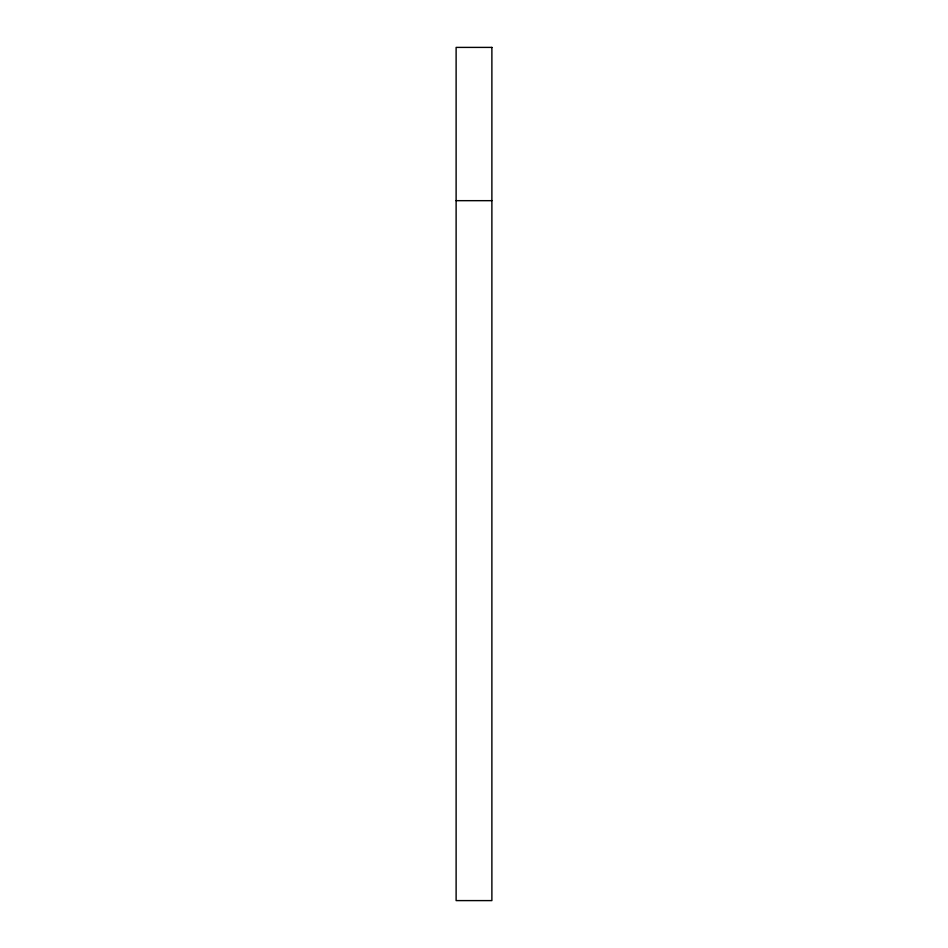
<?xml version="1.0" encoding="UTF-8"?>
<svg xmlns="http://www.w3.org/2000/svg" width="948" height="948" viewBox="0 0 948 948"><rect width="100%" height="100%" fill="white"/><g stroke="black" fill="none" stroke-linecap="round" stroke-linejoin="round"><path stroke-width="1.42" d="M456.118 200.668L491.882 200.668M491.882 47.4L456.118 47.4L456.118 900.6L491.882 900.6L491.882 47.4"/></g></svg>
